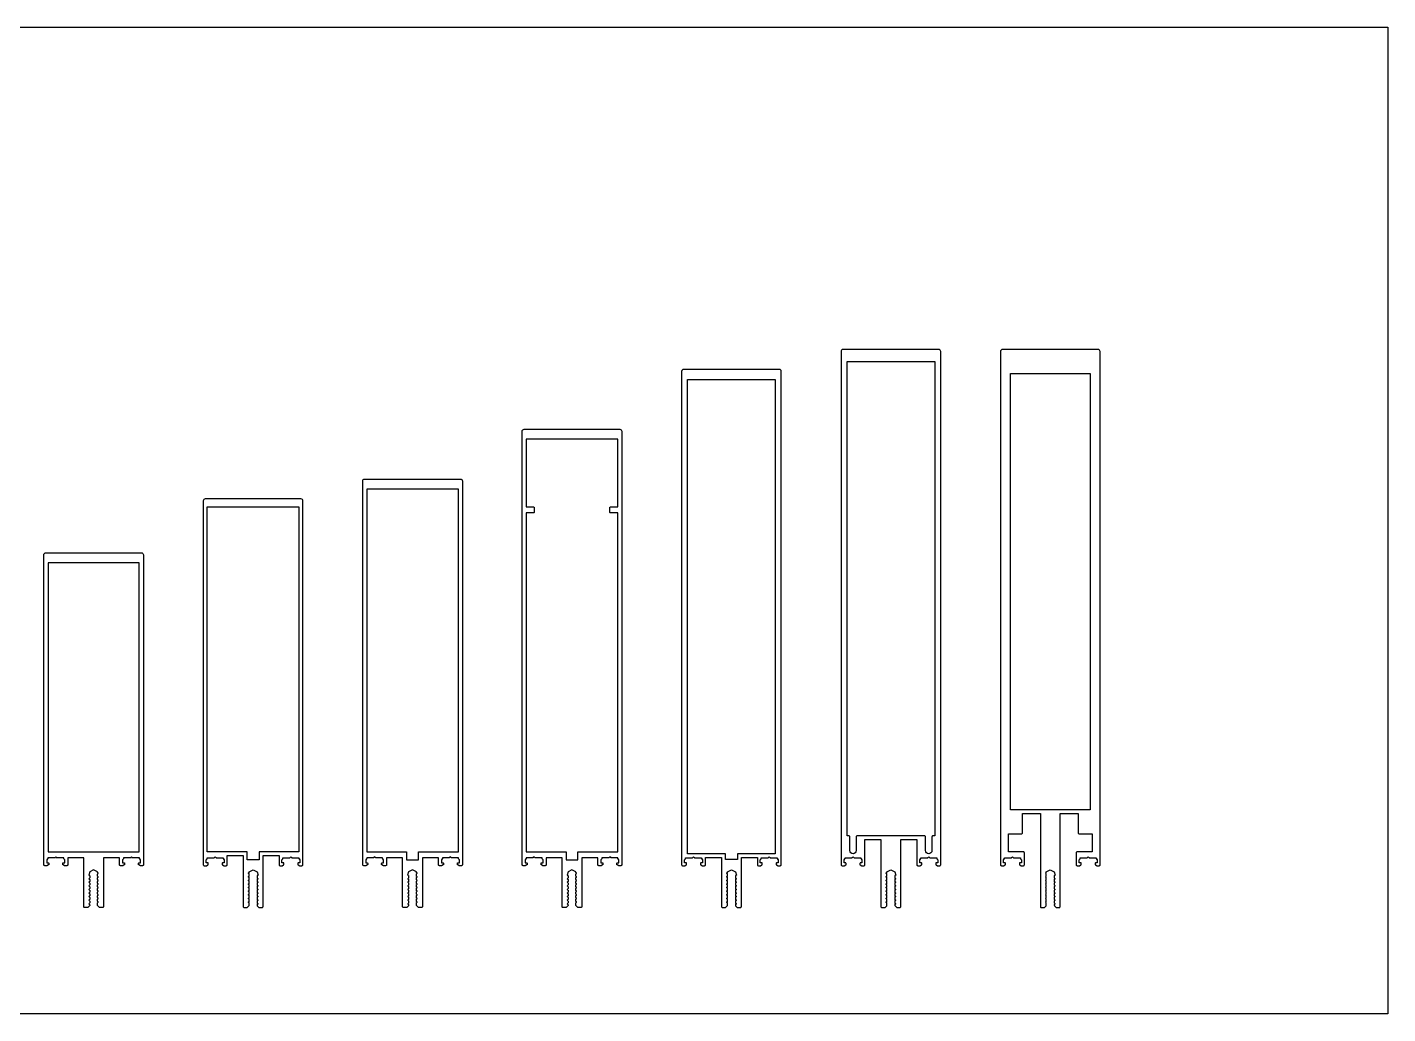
# Model space of a CAD drawing. Header units: millimetres. Extents: x 1744 to 18744, y -2272 to 2782.
# Drawn here: x 2542 to 3225, y 2287 to 2782 of the extents above; entities that cross this region are included whole.
import ezdxf

# ---------------------------------------------------------------- set-up
doc = ezdxf.new("R2010")
doc.units = ezdxf.units.MM

# ---------------------------------------------------------------- blocks, each defined once
blk = doc.blocks.new('КП45392')
at = {"color": 146, "true_color": 0x105689}
blk.add_lwpolyline([(23.57, 21, -0.116434), (23.44, 21.03), (22.67, 21.42, -0.284079), (22.5, 21.69), (22.5, 22.2, -0.414214), (22.8, 22.5), (23.5, 22.5), (23.5, 24), (23.09, 24.41, -0.198912), (23, 24.62), (23, 25), (19.44, 25, -0.284079), (19.17, 25.17), (19, 25.5), (18.83, 25.17, -0.284079), (18.56, 25), (15, 25), (15, 24.62, -0.198912), (14.91, 24.41), (14.5, 24), (14.5, 22.5), (15.2, 22.5, -0.414214), (15.5, 22.2), (15.5, 21.69, -0.284079), (15.33, 21.42), (14.56, 21.03, -0.116434), (14.43, 21), (13.5, 21, -0.414214), (13, 21.5), (13, 25), (5, 25), (5, 0.5, -0.414214), (4.5, 0), (3.12, 0, -0.198912), (2.91, 0.09), (2.09, 0.91, -0.198912), (2, 1.12), (2, 2.36, -0.284079), (2.17, 2.63), (2.5, 2.8), (2.17, 2.97, -0.284079), (2, 3.24), (2, 4.16, -0.284079), (2.17, 4.43), (2.5, 4.6), (2.17, 4.77, -0.284079), (2, 5.04), (2, 5.96, -0.284079), (2.17, 6.23), (2.5, 6.4), (2.17, 6.57, -0.284079), (2, 6.84), (2, 7.76, -0.284079), (2.17, 8.03), (2.5, 8.2), (2.17, 8.37, -0.284079), (2, 8.64), (2, 9.56, -0.284079), (2.17, 9.83), (2.5, 10), (2.17, 10.17, -0.284079), (2, 10.44), (2, 11.36, -0.284079), (2.17, 11.63), (2.5, 11.8), (2.17, 11.97, -0.284079), (2, 12.24), (2, 13.16, -0.284079), (2.17, 13.43), (2.5, 13.6), (2.17, 13.77, -0.284079), (2, 14.04), (2, 14.96, -0.284079), (2.17, 15.23), (2.5, 15.4), (2.17, 15.57, -0.284079), (2, 15.84), (2, 16.76, -0.284079), (2.17, 17.03), (2.5, 17.2), (2.17, 17.37, -0.284079), (2, 17.64), (2, 18), (0, 19), (-2, 18), (-2.5, 16.3), (-2.17, 16.13, -0.284079), (-2, 15.86), (-2, 14.94, -0.284079), (-2.17, 14.67), (-2.5, 14.5), (-2.17, 14.33, -0.284079), (-2, 14.06), (-2, 13.14, -0.284079), (-2.17, 12.87), (-2.5, 12.7), (-2.17, 12.53, -0.284079), (-2, 12.26), (-2, 11.34, -0.284079), (-2.17, 11.07), (-2.5, 10.9), (-2.17, 10.73, -0.284079), (-2, 10.46), (-2, 9.54, -0.284079), (-2.17, 9.27), (-2.5, 9.1), (-2.17, 8.93, -0.284079), (-2, 8.66), (-2, 7.74, -0.284079), (-2.17, 7.47), (-2.5, 7.3), (-2.17, 7.13, -0.284079), (-2, 6.86), (-2, 5.94, -0.284079), (-2.17, 5.67), (-2.5, 5.5), (-2.17, 5.33, -0.284079), (-2, 5.06), (-2, 4.14, -0.284079), (-2.17, 3.87), (-2.5, 3.7), (-2.17, 3.53, -0.284079), (-2, 3.26), (-2, 2.34, -0.284079), (-2.17, 2.07), (-2.5, 1.9), (-2.17, 1.73, -0.284079), (-2, 1.46), (-2, 1.12, -0.198912), (-2.09, 0.91), (-2.91, 0.09, -0.198912), (-3.12, 0), (-4.5, 0, -0.414214), (-5, 0.5), (-5, 25), (-13, 25), (-13, 21.5, -0.414214), (-13.5, 21), (-14.43, 21, -0.116434), (-14.56, 21.03), (-15.33, 21.42, -0.284079), (-15.5, 21.69), (-15.5, 22.2, -0.414214), (-15.2, 22.5), (-14.5, 22.5), (-14.5, 24), (-14.91, 24.41, -0.198912), (-15, 24.62), (-15, 25), (-18.56, 25, -0.284079), (-18.83, 25.17), (-19, 25.5), (-19.17, 25.17, -0.284079), (-19.44, 25), (-23, 25), (-23, 24.62, -0.198912), (-23.09, 24.41), (-23.5, 24), (-23.5, 22.5), (-22.8, 22.5, -0.414214), (-22.5, 22.2), (-22.5, 21.69, -0.284079), (-22.67, 21.42), (-23.44, 21.03, -0.116434), (-23.57, 21), (-24.5, 21, -0.414214), (-25, 21.5), (-25, 177, -0.414214), (-24, 178), (24, 178, -0.414214), (25, 177), (25, 21.5, -0.414214), (24.5, 21)], format="xyb", close=True, dxfattribs=at)
blk.add_lwpolyline([(-22.9, 28), (22.9, 28), (22.9, 173), (-22.9, 173)], close=True, dxfattribs=at)
blk = doc.blocks.new('КПС 634')
at = {"color": 146, "true_color": 0x105689}
blk.add_lwpolyline([(-23.5, 22.5), (-23.5, 24), (-23.09, 24.41, 0.198912), (-23, 24.62), (-23, 25), (-19.62, 25, 0.198912), (-19.41, 25.09), (-19, 25.5), (-18.59, 25.09, 0.198912), (-18.38, 25), (-15, 25), (-15, 24.62, 0.198912), (-14.91, 24.41), (-14.5, 24), (-14.5, 22.5), (-15.2, 22.5, 0.414214), (-15.5, 22.2), (-15.5, 21.69, 0.284079), (-15.33, 21.42), (-14.56, 21.03, 0.116434), (-14.43, 21), (-13.5, 21, 0.414214), (-13, 21.5), (-13, 26.2), (-5, 26.2), (-5, 0.5, 0.414214), (-4.5, 0), (-3.12, 0, 0.198912), (-2.91, 0.09), (-2.09, 0.91, 0.198912), (-2, 1.12), (-2, 2.36, 0.284079), (-2.17, 2.63), (-2.5, 2.8), (-2.17, 2.97, 0.284079), (-2, 3.24), (-2, 4.16, 0.284079), (-2.17, 4.43), (-2.5, 4.6), (-2.17, 4.77, 0.284079), (-2, 5.04), (-2, 5.96, 0.284079), (-2.17, 6.23), (-2.5, 6.4), (-2.17, 6.57, 0.284079), (-2, 6.84), (-2, 7.76, 0.284079), (-2.17, 8.03), (-2.5, 8.2), (-2.17, 8.37, 0.284079), (-2, 8.64), (-2, 9.56, 0.284079), (-2.17, 9.83), (-2.5, 10), (-2.17, 10.17, 0.284079), (-2, 10.44), (-2, 11.36, 0.284079), (-2.17, 11.63), (-2.5, 11.8), (-2.17, 11.97, 0.284079), (-2, 12.24), (-2, 13.16, 0.284079), (-2.17, 13.43), (-2.5, 13.6), (-2.17, 13.77, 0.284079), (-2, 14.04), (-2, 14.96, 0.284079), (-2.17, 15.23), (-2.5, 15.4), (-2.17, 15.57, 0.284079), (-2, 15.84), (-2, 16.76, 0.284079), (-2.17, 17.03), (-2.5, 17.2), (-2.17, 17.37, 0.284079), (-2, 17.64), (-2, 18), (0, 19), (2, 18), (2.5, 16.3), (2.17, 16.13, 0.284079), (2, 15.86), (2, 14.94, 0.284079), (2.17, 14.67), (2.5, 14.5), (2.17, 14.33, 0.284079), (2, 14.06), (2, 13.14, 0.284079), (2.17, 12.87), (2.5, 12.7), (2.17, 12.53, 0.284079), (2, 12.26), (2, 11.34, 0.284079), (2.17, 11.07), (2.5, 10.9), (2.17, 10.73, 0.284079), (2, 10.46), (2, 9.54, 0.284079), (2.17, 9.27), (2.5, 9.1), (2.17, 8.93, 0.284079), (2, 8.66), (2, 7.74, 0.284079), (2.17, 7.47), (2.5, 7.3), (2.17, 7.13, 0.284079), (2, 6.86), (2, 5.94, 0.284079), (2.17, 5.67), (2.5, 5.5), (2.17, 5.33, 0.284079), (2, 5.06), (2, 4.14, 0.284079), (2.17, 3.87), (2.5, 3.7), (2.17, 3.53, 0.284079), (2, 3.26), (2, 2.34, 0.284079), (2.17, 2.07), (2.5, 1.9), (2.17, 1.73, 0.284079), (2, 1.46), (2, 1.12, 0.198912), (2.09, 0.91), (2.91, 0.09, 0.198912), (3.12, 0), (4.5, 0, 0.414214), (5, 0.5), (5, 26.2), (13, 26.2), (13, 21.5, 0.414214), (13.5, 21), (14.43, 21, 0.116434), (14.56, 21.03), (15.33, 21.42, 0.284079), (15.5, 21.69), (15.5, 22.2, 0.414214), (15.2, 22.5), (14.5, 22.5), (14.5, 24), (14.91, 24.41, 0.198912), (15, 24.62), (15, 25), (18.38, 25, 0.198912), (18.59, 25.09), (19, 25.5), (19.41, 25.09, 0.198912), (19.62, 25), (23, 25), (23, 24.62, 0.198912), (23.09, 24.41), (23.5, 24), (23.5, 22.5), (22.8, 22.5, 0.414214), (22.5, 22.2), (22.5, 21.69, 0.284079), (22.67, 21.42), (23.44, 21.03, 0.116434), (23.57, 21), (24.5, 21, 0.414214), (25, 21.5), (25, 204, 0.414214), (24, 205), (-24, 205, 0.414214), (-25, 204), (-25, 21.5, 0.414214), (-24.5, 21), (-23.57, 21, 0.116434), (-23.44, 21.03), (-22.67, 21.42, 0.284079), (-22.5, 21.69), (-22.5, 22.2, 0.414214), (-22.8, 22.5)], format="xyb", close=True, dxfattribs=at)
blk.add_lwpolyline([(23, 28), (3, 28), (3, 24), (-3, 24), (-3, 28), (-23, 28), (-23, 201), (23, 201)], close=True, dxfattribs=at)
blk = doc.blocks.new('КПС 014')
at = {"color": 146, "true_color": 0x105689}
blk.add_lwpolyline([(23.5, 22.5), (23.5, 24), (23.09, 24.41, -0.198912), (23, 24.62), (23, 25), (19.62, 25, -0.198912), (19.41, 25.09), (19, 25.5), (18.59, 25.09, -0.198912), (18.38, 25), (15, 25), (15, 24.62, -0.198912), (14.91, 24.41), (14.5, 24), (14.5, 22.5), (15.2, 22.5, -0.414214), (15.5, 22.2), (15.5, 21.69, -0.284079), (15.33, 21.42), (14.56, 21.03, -0.116434), (14.43, 21), (13.5, 21, -0.414214), (13, 21.5), (13, 25), (5, 25), (5, 0.5, -0.414214), (4.5, 0), (3.12, 0, -0.198912), (2.91, 0.09), (2.09, 0.91, -0.198912), (2, 1.12), (2, 2.36, -0.284079), (2.17, 2.63), (2.5, 2.8), (2.17, 2.97, -0.284079), (2, 3.24), (2, 4.16, -0.284079), (2.17, 4.43), (2.5, 4.6), (2.17, 4.77, -0.284079), (2, 5.04), (2, 5.96, -0.284079), (2.17, 6.23), (2.5, 6.4), (2.17, 6.57, -0.284079), (2, 6.84), (2, 7.76, -0.284079), (2.17, 8.03), (2.5, 8.2), (2.17, 8.37, -0.284079), (2, 8.64), (2, 9.56, -0.284079), (2.17, 9.83), (2.5, 10), (2.17, 10.17, -0.284079), (2, 10.44), (2, 11.36, -0.284079), (2.17, 11.63), (2.5, 11.8), (2.17, 11.97, -0.284079), (2, 12.24), (2, 13.16, -0.284079), (2.17, 13.43), (2.5, 13.6), (2.17, 13.77, -0.284079), (2, 14.04), (2, 14.96, -0.284079), (2.17, 15.23), (2.5, 15.4), (2.17, 15.57, -0.284079), (2, 15.84), (2, 16.76, -0.284079), (2.17, 17.03), (2.5, 17.2), (2.17, 17.37, -0.284079), (2, 17.64), (2, 18), (0, 19), (-2, 18), (-2.5, 16.3), (-2.17, 16.13, -0.284079), (-2, 15.86), (-2, 14.94, -0.284079), (-2.17, 14.67), (-2.5, 14.5), (-2.17, 14.33, -0.284079), (-2, 14.06), (-2, 13.14, -0.284079), (-2.17, 12.87), (-2.5, 12.7), (-2.17, 12.53, -0.284079), (-2, 12.26), (-2, 11.34, -0.284079), (-2.17, 11.07), (-2.5, 10.9), (-2.17, 10.73, -0.284079), (-2, 10.46), (-2, 9.54, -0.284079), (-2.17, 9.27), (-2.5, 9.1), (-2.17, 8.93, -0.284079), (-2, 8.66), (-2, 7.74, -0.284079), (-2.17, 7.47), (-2.5, 7.3), (-2.17, 7.13, -0.284079), (-2, 6.86), (-2, 5.94, -0.284079), (-2.17, 5.67), (-2.5, 5.5), (-2.17, 5.33, -0.284079), (-2, 5.06), (-2, 4.14, -0.284079), (-2.17, 3.87), (-2.5, 3.7), (-2.17, 3.53, -0.284079), (-2, 3.26), (-2, 2.34, -0.284079), (-2.17, 2.07), (-2.5, 1.9), (-2.17, 1.73, -0.284079), (-2, 1.46), (-2, 1.12, -0.198912), (-2.09, 0.91), (-2.91, 0.09, -0.198912), (-3.12, 0), (-4.5, 0, -0.414214), (-5, 0.5), (-5, 25), (-13, 25), (-13, 21.5, -0.414214), (-13.5, 21), (-14.43, 21, -0.116434), (-14.56, 21.03), (-15.33, 21.42, -0.284079), (-15.5, 21.69), (-15.5, 22.2, -0.414214), (-15.2, 22.5), (-14.5, 22.5), (-14.5, 24), (-14.91, 24.41, -0.198912), (-15, 24.62), (-15, 25), (-18.38, 25, -0.198912), (-18.59, 25.09), (-19, 25.5), (-19.41, 25.09, -0.198912), (-19.62, 25), (-23, 25), (-23, 24.62, -0.198912), (-23.09, 24.41), (-23.5, 24), (-23.5, 22.5), (-22.8, 22.5, -0.414214), (-22.5, 22.2), (-22.5, 21.69, -0.284079), (-22.67, 21.42), (-23.44, 21.03, -0.116434), (-23.57, 21), (-24.5, 21, -0.414214), (-25, 21.5), (-25, 214, -0.414214), (-24, 215), (24, 215, -0.414214), (25, 214), (25, 21.5, -0.414214), (24.5, 21), (23.57, 21, -0.116434), (23.44, 21.03), (22.67, 21.42, -0.284079), (22.5, 21.69), (22.5, 22.2, -0.414214), (22.8, 22.5)], format="xyb", close=True, dxfattribs=at)
blk.add_lwpolyline([(-3, 24), (3, 24), (3, 28), (23, 28), (23, 210), (-23, 210), (-23, 28), (-3, 28)], close=True, dxfattribs=at)
blk = doc.blocks.new('КПС 370')
at = {"color": 146, "true_color": 0x105689}
for points in [[(23.5, 22.5), (23.5, 24), (23.09, 24.41, -0.198912), (23, 24.62), (23, 25), (19.62, 25, -0.198912), (19.41, 25.09), (19, 25.5), (18.59, 25.09, -0.198912), (18.38, 25), (15, 25), (15, 24.62, -0.198912), (14.91, 24.41), (14.5, 24), (14.5, 22.5), (15.2, 22.5, -0.414214), (15.5, 22.2), (15.5, 21.69, -0.284079), (15.33, 21.42), (14.56, 21.03, -0.116434), (14.43, 21), (13.5, 21, -0.414214), (13, 21.5), (13, 25), (5, 25), (5, 0.5, -0.414214), (4.5, 0), (3.12, 0, -0.198912), (2.91, 0.09), (2.09, 0.91, -0.198912), (2, 1.12), (2, 2.36, -0.284079), (2.17, 2.63), (2.5, 2.8), (2.17, 2.97, -0.284079), (2, 3.24), (2, 4.16, -0.284079), (2.17, 4.43), (2.5, 4.6), (2.17, 4.77, -0.284079), (2, 5.04), (2, 5.96, -0.284079), (2.17, 6.23), (2.5, 6.4), (2.17, 6.57, -0.284079), (2, 6.84), (2, 7.76, -0.284079), (2.17, 8.03), (2.5, 8.2), (2.17, 8.37, -0.284079), (2, 8.64), (2, 9.56, -0.284079), (2.17, 9.83), (2.5, 10), (2.17, 10.17, -0.284079), (2, 10.44), (2, 11.36, -0.284079), (2.17, 11.63), (2.5, 11.8), (2.17, 11.97, -0.284079), (2, 12.24), (2, 13.16, -0.284079), (2.17, 13.43), (2.5, 13.6), (2.17, 13.77, -0.284079), (2, 14.04), (2, 14.96, -0.284079), (2.17, 15.23), (2.5, 15.4), (2.17, 15.57, -0.284079), (2, 15.84), (2, 16.76, -0.284079), (2.17, 17.03), (2.5, 17.2), (2.17, 17.37, -0.284079), (2, 17.64), (2, 18), (0, 19), (-2, 18), (-2.5, 16.3), (-2.17, 16.13, -0.284079), (-2, 15.86), (-2, 14.94, -0.284079), (-2.17, 14.67), (-2.5, 14.5), (-2.17, 14.33, -0.284079), (-2, 14.06), (-2, 13.14, -0.284079), (-2.17, 12.87), (-2.5, 12.7), (-2.17, 12.53, -0.284079), (-2, 12.26), (-2, 11.34, -0.284079), (-2.17, 11.07), (-2.5, 10.9), (-2.17, 10.73, -0.284079), (-2, 10.46), (-2, 9.54, -0.284079), (-2.17, 9.27), (-2.5, 9.1), (-2.17, 8.93, -0.284079), (-2, 8.66), (-2, 7.74, -0.284079), (-2.17, 7.47), (-2.5, 7.3), (-2.17, 7.13, -0.284079), (-2, 6.86), (-2, 5.94, -0.284079), (-2.17, 5.67), (-2.5, 5.5), (-2.17, 5.33, -0.284079), (-2, 5.06), (-2, 4.14, -0.284079), (-2.17, 3.87), (-2.5, 3.7), (-2.17, 3.53, -0.284079), (-2, 3.26), (-2, 2.34, -0.284079), (-2.17, 2.07), (-2.5, 1.9), (-2.17, 1.73, -0.284079), (-2, 1.46), (-2, 1.12, -0.198912), (-2.09, 0.91), (-2.91, 0.09, -0.198912), (-3.12, 0), (-4.5, 0, -0.414214), (-5, 0.5), (-5, 25), (-13, 25), (-13, 21.5, -0.414214), (-13.5, 21), (-14.43, 21, -0.116434), (-14.56, 21.03), (-15.33, 21.42, -0.284079), (-15.5, 21.69), (-15.5, 22.2, -0.414214), (-15.2, 22.5), (-14.5, 22.5), (-14.5, 24), (-14.91, 24.41, -0.198912), (-15, 24.62), (-15, 25), (-18.38, 25, -0.198912), (-18.59, 25.09), (-19, 25.5), (-19.41, 25.09, -0.198912), (-19.62, 25), (-23, 25), (-23, 24.62, -0.198912), (-23.09, 24.41), (-23.5, 24), (-23.5, 22.5), (-22.8, 22.5, -0.414214), (-22.5, 22.2), (-22.5, 21.69, -0.284079), (-22.67, 21.42), (-23.44, 21.03, -0.116434), (-23.57, 21), (-24.5, 21, -0.414214), (-25, 21.5), (-25, 239, -0.414214), (-24, 240), (24, 240, -0.414214), (25, 239), (25, 21.5, -0.414214), (24.5, 21), (23.57, 21, -0.116434), (23.44, 21.03), (22.67, 21.42, -0.284079), (22.5, 21.69), (22.5, 22.2, -0.414214), (22.8, 22.5)], [(-23, 201), (-19.3, 201, -0.414214), (-19, 200.7), (-19, 198.3, -0.414214), (-19.3, 198), (-23, 198), (-23, 28), (-3, 28), (-3, 24), (3, 24), (3, 28), (23, 28), (23, 198), (19.3, 198, -0.414214), (19, 198.3), (19, 200.7, -0.414214), (19.3, 201), (23, 201), (23, 235), (-23, 235)]]:
    blk.add_lwpolyline(points, format="xyb", close=True, dxfattribs=at)
blk = doc.blocks.new('КПС 633')
at = {"color": 146, "true_color": 0x105689}
blk.add_lwpolyline([(-23.5, 22.5), (-23.5, 24), (-23.09, 24.41, 0.198912), (-23, 24.62), (-23, 25), (-19.62, 25, 0.198912), (-19.41, 25.09), (-19, 25.5), (-18.59, 25.09, 0.198912), (-18.38, 25), (-15, 25), (-15, 24.62, 0.198912), (-14.91, 24.41), (-14.5, 24), (-14.5, 22.5), (-15.2, 22.5, 0.414214), (-15.5, 22.2), (-15.5, 21.69, 0.284079), (-15.33, 21.42), (-14.56, 21.03, 0.116434), (-14.43, 21), (-13.5, 21, 0.414214), (-13, 21.5), (-13, 25.2), (-5, 25.2), (-5, 0.5, 0.414214), (-4.5, 0), (-3.12, 0, 0.198912), (-2.91, 0.09), (-2.09, 0.91, 0.198912), (-2, 1.12), (-2, 2.36, 0.284079), (-2.17, 2.63), (-2.5, 2.8), (-2.17, 2.97, 0.284079), (-2, 3.24), (-2, 4.16, 0.284079), (-2.17, 4.43), (-2.5, 4.6), (-2.17, 4.77, 0.284079), (-2, 5.04), (-2, 5.96, 0.284079), (-2.17, 6.23), (-2.5, 6.4), (-2.17, 6.57, 0.284079), (-2, 6.84), (-2, 7.76, 0.284079), (-2.17, 8.03), (-2.5, 8.2), (-2.17, 8.37, 0.284079), (-2, 8.64), (-2, 9.56, 0.284079), (-2.17, 9.83), (-2.5, 10), (-2.17, 10.17, 0.284079), (-2, 10.44), (-2, 11.36, 0.284079), (-2.17, 11.63), (-2.5, 11.8), (-2.17, 11.97, 0.284079), (-2, 12.24), (-2, 13.16, 0.284079), (-2.17, 13.43), (-2.5, 13.6), (-2.17, 13.77, 0.284079), (-2, 14.04), (-2, 14.96, 0.284079), (-2.17, 15.23), (-2.5, 15.4), (-2.17, 15.57, 0.284079), (-2, 15.84), (-2, 16.76, 0.284079), (-2.17, 17.03), (-2.5, 17.2), (-2.17, 17.37, 0.284079), (-2, 17.64), (-2, 18), (0, 19), (2, 18), (2.5, 16.3), (2.17, 16.13, 0.284079), (2, 15.86), (2, 14.94, 0.284079), (2.17, 14.67), (2.5, 14.5), (2.17, 14.33, 0.284079), (2, 14.06), (2, 13.14, 0.284079), (2.17, 12.87), (2.5, 12.7), (2.17, 12.53, 0.284079), (2, 12.26), (2, 11.34, 0.284079), (2.17, 11.07), (2.5, 10.9), (2.17, 10.73, 0.284079), (2, 10.46), (2, 9.54, 0.284079), (2.17, 9.27), (2.5, 9.1), (2.17, 8.93, 0.284079), (2, 8.66), (2, 7.74, 0.284079), (2.17, 7.47), (2.5, 7.3), (2.17, 7.13, 0.284079), (2, 6.86), (2, 5.94, 0.284079), (2.17, 5.67), (2.5, 5.5), (2.17, 5.33, 0.284079), (2, 5.06), (2, 4.14, 0.284079), (2.17, 3.87), (2.5, 3.7), (2.17, 3.53, 0.284079), (2, 3.26), (2, 2.34, 0.284079), (2.17, 2.07), (2.5, 1.9), (2.17, 1.73, 0.284079), (2, 1.46), (2, 1.12, 0.198912), (2.09, 0.91), (2.91, 0.09, 0.198912), (3.12, 0), (4.5, 0, 0.414214), (5, 0.5), (5, 25.2), (13, 25.2), (13, 21.5, 0.414214), (13.5, 21), (14.43, 21, 0.116434), (14.56, 21.03), (15.33, 21.42, 0.284079), (15.5, 21.69), (15.5, 22.2, 0.414214), (15.2, 22.5), (14.5, 22.5), (14.5, 24), (14.91, 24.41, 0.198912), (15, 24.62), (15, 25), (18.38, 25, 0.198912), (18.59, 25.09), (19, 25.5), (19.41, 25.09, 0.198912), (19.62, 25), (23, 25), (23, 24.62, 0.198912), (23.09, 24.41), (23.5, 24), (23.5, 22.5), (22.8, 22.5, 0.414214), (22.5, 22.2), (22.5, 21.69, 0.284079), (22.67, 21.42), (23.44, 21.03, 0.116434), (23.57, 21), (24.5, 21, 0.414214), (25, 21.5), (25, 269, 0.414214), (24, 270), (-24, 270, 0.414214), (-25, 269), (-25, 21.5, 0.414214), (-24.5, 21), (-23.57, 21, 0.116434), (-23.44, 21.03), (-22.67, 21.42, 0.284079), (-22.5, 21.69), (-22.5, 22.2, 0.414214), (-22.8, 22.5)], format="xyb", close=True, dxfattribs=at)
blk.add_lwpolyline([(22, 27), (3, 27), (3, 24.2), (-3, 24.2), (-3, 27), (-22, 27), (-22, 265), (22, 265)], close=True, dxfattribs=at)
blk = doc.blocks.new('КПС 437')
at = {"color": 146, "true_color": 0x105689}
for points in [[(-22.67, 21.42, 0.284079), (-22.5, 21.69), (-22.5, 22.2, 0.414214), (-22.8, 22.5), (-23.5, 22.5), (-23.5, 24), (-23.09, 24.41, 0.198912), (-23, 24.62), (-23, 25), (-19.62, 25, 0.198912), (-19.41, 25.09), (-19, 25.5), (-18.59, 25.09, 0.198912), (-18.38, 25), (-15, 25), (-15, 24.62, 0.198912), (-14.91, 24.41), (-14.5, 24), (-14.5, 22.5), (-15.2, 22.5, 0.414214), (-15.5, 22.2), (-15.5, 21.69, 0.284079), (-15.33, 21.42), (-14.56, 21.03, 0.116434), (-14.43, 21), (-13.5, 21, 0.414214), (-13, 21.5), (-13, 34.2), (-5, 34.2), (-5, 0.5, 0.414214), (-4.5, 0), (-3.12, 0, 0.198912), (-2.91, 0.09), (-2.09, 0.91, 0.198912), (-2, 1.12), (-2, 2.36, 0.284079), (-2.17, 2.63), (-2.5, 2.8), (-2.17, 2.97, 0.284079), (-2, 3.24), (-2, 4.16, 0.284079), (-2.17, 4.43), (-2.5, 4.6), (-2.17, 4.77, 0.284079), (-2, 5.04), (-2, 5.96, 0.284079), (-2.17, 6.23), (-2.5, 6.4), (-2.17, 6.57, 0.284079), (-2, 6.84), (-2, 7.76, 0.284079), (-2.17, 8.03), (-2.5, 8.2), (-2.17, 8.37, 0.284079), (-2, 8.64), (-2, 9.56, 0.284079), (-2.17, 9.83), (-2.5, 10), (-2.17, 10.17, 0.284079), (-2, 10.44), (-2, 11.36, 0.284079), (-2.17, 11.63), (-2.5, 11.8), (-2.17, 11.97, 0.284079), (-2, 12.24), (-2, 13.16, 0.284079), (-2.17, 13.43), (-2.5, 13.6), (-2.17, 13.77, 0.284079), (-2, 14.04), (-2, 14.96, 0.284079), (-2.17, 15.23), (-2.5, 15.4), (-2.17, 15.57, 0.284079), (-2, 15.84), (-2, 16.76, 0.284079), (-2.17, 17.03), (-2.5, 17.2), (-2.17, 17.37, 0.284079), (-2, 17.64), (-2, 18), (0, 19), (2, 18), (2.5, 16.3), (2.17, 16.13, 0.284079), (2, 15.86), (2, 14.94, 0.284079), (2.17, 14.67), (2.5, 14.5), (2.17, 14.33, 0.284079), (2, 14.06), (2, 13.14, 0.284079), (2.17, 12.87), (2.5, 12.7), (2.17, 12.53, 0.284079), (2, 12.26), (2, 11.34, 0.284079), (2.17, 11.07), (2.5, 10.9), (2.17, 10.73, 0.284079), (2, 10.46), (2, 9.54, 0.284079), (2.17, 9.27), (2.5, 9.1), (2.17, 8.93, 0.284079), (2, 8.66), (2, 7.74, 0.284079), (2.17, 7.47), (2.5, 7.3), (2.17, 7.13, 0.284079), (2, 6.86), (2, 5.94, 0.284079), (2.17, 5.67), (2.5, 5.5), (2.17, 5.33, 0.284079), (2, 5.06), (2, 4.14, 0.284079), (2.17, 3.87), (2.5, 3.7), (2.17, 3.53, 0.284079), (2, 3.26), (2, 2.34, 0.284079), (2.17, 2.07), (2.5, 1.9), (2.17, 1.73, 0.284079), (2, 1.46), (2, 1.12, 0.198912), (2.09, 0.91), (2.91, 0.09, 0.198912), (3.12, 0), (4.5, 0, 0.414214), (5, 0.5), (5, 34.2), (13, 34.2), (13, 21.5, 0.414214), (13.5, 21), (14.43, 21, 0.116434), (14.56, 21.03), (15.33, 21.42, 0.284079), (15.5, 21.69), (15.5, 22.2, 0.414214), (15.2, 22.5), (14.5, 22.5), (14.5, 24), (14.91, 24.41, 0.198912), (15, 24.62), (15, 25), (18.38, 25, 0.198912), (18.59, 25.09), (19, 25.5), (19.41, 25.09, 0.198912), (19.62, 25), (23, 25), (23, 24.62, 0.198912), (23.09, 24.41), (23.5, 24), (23.5, 22.5), (22.8, 22.5, 0.414214), (22.5, 22.2), (22.5, 21.69, 0.284079), (22.67, 21.42), (23.44, 21.03, 0.116434), (23.57, 21), (24.5, 21, 0.414214), (25, 21.5), (25, 279, 0.414214), (24, 280), (-24, 280, 0.414214), (-25, 279), (-25, 21.5, 0.414214), (-24.5, 21), (-23.57, 21, 0.116434), (-23.44, 21.03)], [(17.4, 28.6), (17.4, 35.5, 0.414214), (16.9, 36), (-16.9, 36, 0.414214), (-17.4, 35.5), (-17.4, 28.6, -0.414214), (-19, 27), (-19, 27, -0.414214), (-20.6, 28.6), (-20.6, 35.5, 0.414214), (-21.1, 36), (-22, 36), (-22, 274), (22, 274), (22, 36), (21.1, 36, 0.414214), (20.6, 35.5), (20.6, 28.6, -0.414214), (19, 27), (19, 27, -0.414214)]]:
    blk.add_lwpolyline(points, format="xyb", close=True, dxfattribs=at)
blk = doc.blocks.new('КПС 439')
at = {"color": 146, "true_color": 0x105689}
blk.add_lwpolyline([(-5, 0.5, 0.414214), (-4.5, 0), (-3.12, 0, 0.198912), (-2.91, 0.09), (-2.09, 0.91, 0.198912), (-2, 1.12), (-2, 2.36, 0.284079), (-2.17, 2.63), (-2.5, 2.8), (-2.17, 2.97, 0.284079), (-2, 3.24), (-2, 4.16, 0.284079), (-2.17, 4.43), (-2.5, 4.6), (-2.17, 4.77, 0.284079), (-2, 5.04), (-2, 5.96, 0.284079), (-2.17, 6.23), (-2.5, 6.4), (-2.17, 6.57, 0.284079), (-2, 6.84), (-2, 7.76, 0.284079), (-2.17, 8.03), (-2.5, 8.2), (-2.17, 8.37, 0.284079), (-2, 8.64), (-2, 9.56, 0.284079), (-2.17, 9.83), (-2.5, 10), (-2.17, 10.17, 0.284079), (-2, 10.44), (-2, 11.36, 0.284079), (-2.17, 11.63), (-2.5, 11.8), (-2.17, 11.97, 0.284079), (-2, 12.24), (-2, 13.16, 0.284079), (-2.17, 13.43), (-2.5, 13.6), (-2.17, 13.77, 0.284079), (-2, 14.04), (-2, 14.96, 0.284079), (-2.17, 15.23), (-2.5, 15.4), (-2.17, 15.57, 0.284079), (-2, 15.84), (-2, 16.76, 0.284079), (-2.17, 17.03), (-2.5, 17.2), (-2.17, 17.37, 0.284079), (-2, 17.64), (-2, 18), (0, 19), (2, 18), (2.5, 16.3), (2.17, 16.13, 0.284079), (2, 15.86), (2, 14.94, 0.284079), (2.17, 14.67), (2.5, 14.5), (2.17, 14.33, 0.284079), (2, 14.06), (2, 13.14, 0.284079), (2.17, 12.87), (2.5, 12.7), (2.17, 12.53, 0.284079), (2, 12.26), (2, 11.34, 0.284079), (2.17, 11.07), (2.5, 10.9), (2.17, 10.73, 0.284079), (2, 10.46), (2, 9.54, 0.284079), (2.17, 9.27), (2.5, 9.1), (2.17, 8.93, 0.284079), (2, 8.66), (2, 7.74, 0.284079), (2.17, 7.47), (2.5, 7.3), (2.17, 7.13, 0.284079), (2, 6.86), (2, 5.94, 0.284079), (2.17, 5.67), (2.5, 5.5), (2.17, 5.33, 0.284079), (2, 5.06), (2, 4.14, 0.284079), (2.17, 3.87), (2.5, 3.7), (2.17, 3.53, 0.284079), (2, 3.26), (2, 2.34, 0.284079), (2.17, 2.07), (2.5, 1.9), (2.17, 1.73, 0.284079), (2, 1.46), (2, 1.12, 0.198912), (2.09, 0.91), (2.91, 0.09, 0.198912), (3.12, 0), (4.5, 0, 0.414214), (5, 0.5), (5, 47.2), (14, 47.2), (14, 37.5, 0.414214), (14.5, 37), (21, 37), (21, 28), (13.5, 28, 0.414214), (13, 27.5), (13, 21.5, 0.414214), (13.5, 21), (14.43, 21, 0.116434), (14.56, 21.03), (15.33, 21.42, 0.284079), (15.5, 21.69), (15.5, 22.2, 0.414214), (15.2, 22.5), (14.5, 22.5), (14.5, 24), (14.91, 24.41, 0.198912), (15, 24.62), (15, 25), (18.38, 25, 0.198912), (18.59, 25.09), (19, 25.5), (19.41, 25.09, 0.198912), (19.62, 25), (23, 25), (23, 24.62, 0.198912), (23.09, 24.41), (23.5, 24), (23.5, 22.5), (22.8, 22.5, 0.414214), (22.5, 22.2), (22.5, 21.69, 0.284079), (22.67, 21.42), (23.44, 21.03, 0.116434), (23.57, 21), (24.5, 21, 0.414214), (25, 21.5), (25, 279, 0.414214), (24, 280), (-24, 280, 0.414214), (-25, 279), (-25, 21.5, 0.414214), (-24.5, 21), (-23.57, 21, 0.116434), (-23.44, 21.03), (-22.67, 21.42, 0.284079), (-22.5, 21.69), (-22.5, 22.2, 0.414214), (-22.8, 22.5), (-23.5, 22.5), (-23.5, 24), (-23.09, 24.41, 0.198912), (-23, 24.62), (-23, 25), (-19.62, 25, 0.198912), (-19.41, 25.09), (-19, 25.5), (-18.59, 25.09, 0.198912), (-18.38, 25), (-15, 25), (-15, 24.62, 0.198912), (-14.91, 24.41), (-14.5, 24), (-14.5, 22.5), (-15.2, 22.5, 0.414214), (-15.5, 22.2), (-15.5, 21.69, 0.284079), (-15.33, 21.42), (-14.56, 21.03, 0.116434), (-14.43, 21), (-13.5, 21, 0.414214), (-13, 21.5), (-13, 27.5, 0.414214), (-13.5, 28), (-21, 28), (-21, 37), (-14.5, 37, 0.414214), (-14, 37.5), (-14, 47.2), (-5, 47.2)], format="xyb", close=True, dxfattribs=at)
blk.add_lwpolyline([(20, 268), (20, 49), (-20, 49), (-20, 268)], close=True, dxfattribs=at)

msp = doc.modelspace()

# ---------------------------------------------------------------- linework, layer by layer
msp.add_lwpolyline([(3225.02, 2287.127), (1743.527, 2287.127), (1743.527, 2782.092), (3225.02, 2782.092)], close=True)

# ---------------------------------------------------------------- block references
for name, p in [('КПС 437', (2975.695, 2340.405)), ('КПС 439', (3055.695, 2340.405)), ('КПС 633', (2895.695, 2340.405)), ('КПС 370', (2815.695, 2340.405)), ('КПС 014', (2735.695, 2340.405)), ('КПС 634', (2655.695, 2340.405)), ('КП45392', (2575.695, 2340.405))]:
    msp.add_blockref(name, p)

doc.saveas('drawing.dxf')
